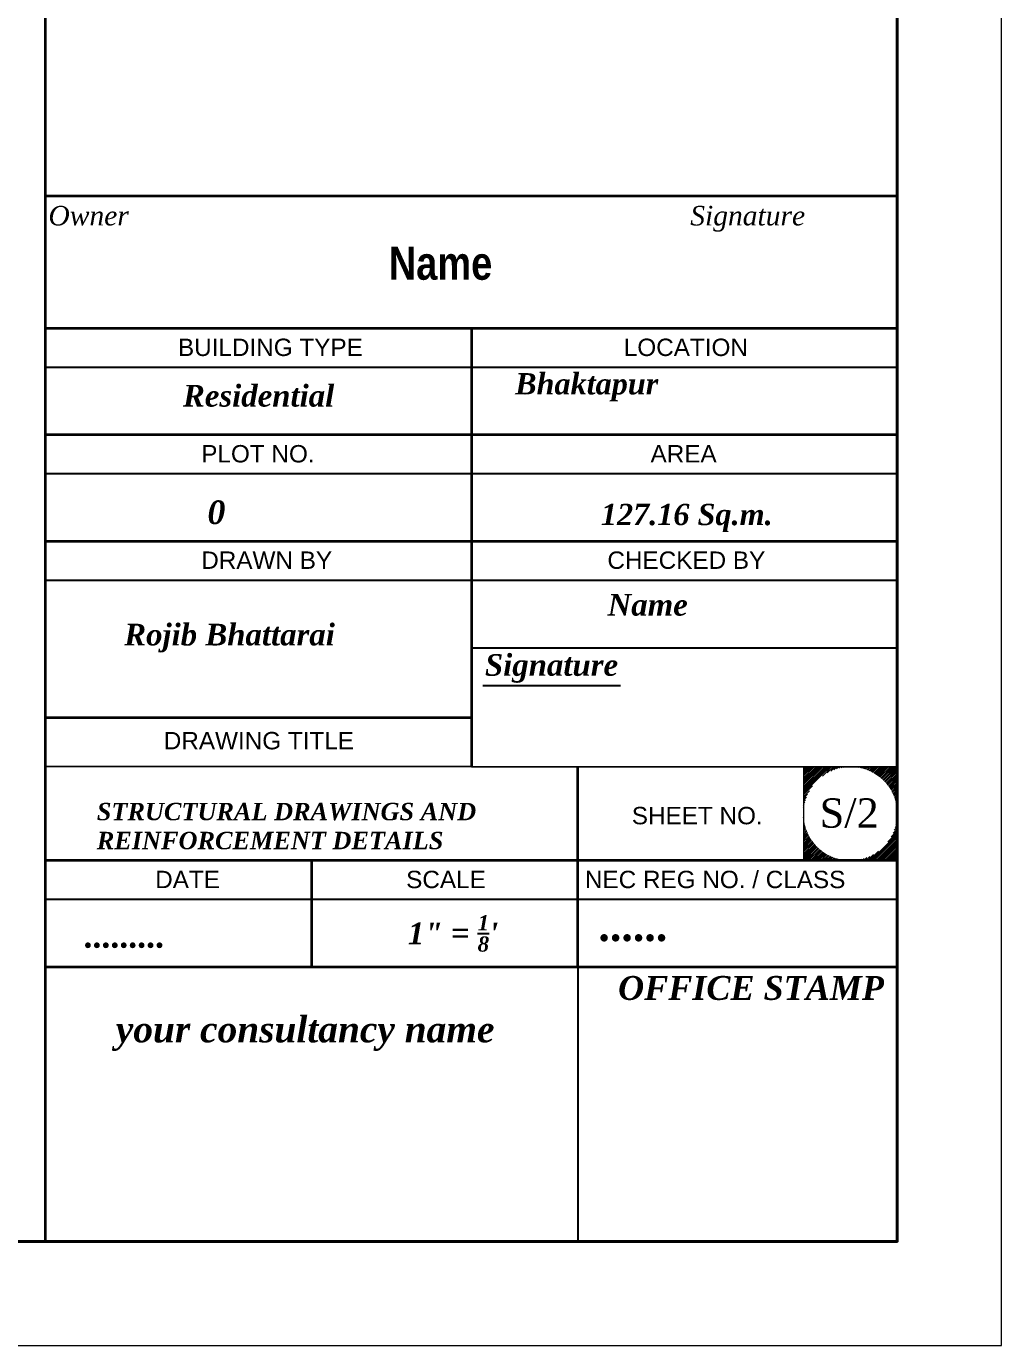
# Model space of a CAD drawing. Header units: inches. Extents: x 334224 to 340955, y 74691 to 79424.
# Drawn here: x 340506 to 340955, y 74691 to 75298 of the extents above; entities that cross this region are included whole.
import ezdxf

# ---------------------------------------------------------------- set-up
doc = ezdxf.new("R2010")
doc.units = ezdxf.units.IN
doc.header["$MEASUREMENT"] = 0
doc.linetypes.add('HIDDEN', pattern=[0.375, 0.25, -0.125])
doc.layers.get('Defpoints').update_dxf_attribs({"lineweight": 0})
for name, color, linetype, lineweight in [('base line', 201, 'Continuous', 40), ('elevation', 151, 'Continuous', 5), ('Wall', 20, 'Continuous', 35)]:
    doc.layers.add(name, color=color, linetype=linetype, lineweight=lineweight)
for name, color, linetype in [('elev', 1, 'Continuous'), ('HIDDENLINE', 1, 'HIDDEN'), ('SHEET B2', 7, 'Continuous'), ('text', 113, 'Continuous')]:
    doc.layers.add(name, color=color, linetype=linetype)
doc.styles.add('BLUE', font='')
doc.styles.add('Roman', font='times.ttf', dxfattribs={"height": 1})
doc.styles.get('BLUE').set_extended_font_data('BluePrint')

# ---------------------------------------------------------------- blocks, each defined once
blk = doc.blocks.new('Complete project')
at = {"color": 3, "lineweight": 20}
for p, q in [((340864.0202, 74957.49481), (340864.0202, 74914.29481)), ((340864.0202, 74957.24684), (340864.26817, 74957.49481)), ((340864.0202, 74956.45135), (340865.06366, 74957.49481)), ((340864.0202, 74955.65585), (340865.85916, 74957.49481)), ((340864.0202, 74954.86036), (340866.65465, 74957.49481)), ((340864.0202, 74954.06486), (340867.45015, 74957.49481)), ((340864.0202, 74953.26937), (340868.24564, 74957.49481)), ((340864.0202, 74952.47387), (340869.04114, 74957.49481)), ((340864.0202, 74951.67838), (340869.83663, 74957.49481)), ((340864.0202, 74950.88288), (340870.63213, 74957.49481)), ((340864.0202, 74950.08739), (340871.42762, 74957.49481)), ((340864.0202, 74949.29189), (340872.22312, 74957.49481)), ((340864.0202, 74948.49639), (340873.01861, 74957.49481)), ((340864.0202, 74947.7009), (340873.81411, 74957.49481)), ((340864.0202, 74946.9054), (340874.6096, 74957.49481)), ((340864.0202, 74946.10991), (340875.4051, 74957.49481)), ((340864.0202, 74945.31441), (340876.20059, 74957.49481)), ((340872.74634, 74953.24506), (340876.99609, 74957.49481)), ((340875.01356, 74954.71678), (340877.79158, 74957.49481)), ((340876.63467, 74955.5424), (340878.58708, 74957.49481)), ((340877.99824, 74956.11048), (340879.38258, 74957.49481)), ((340879.21001, 74956.52675), (340880.17807, 74957.49481)), ((340880.31752, 74956.83876), (340880.97357, 74957.49481)), ((340881.34706, 74957.07281), (340881.76906, 74957.49481)), ((340882.31505, 74957.2453), (340882.56456, 74957.49481)), ((340883.23251, 74957.36727), (340883.36005, 74957.49481)), ((340884.10731, 74957.44658), (340884.15555, 74957.49481)), ((340884.9453, 74957.48907), (340884.95104, 74957.49481)), ((340886.52776, 74957.48054), (340886.54203, 74957.49481)), ((340887.27859, 74957.43587), (340887.33753, 74957.49481)), ((340888.00572, 74957.36751), (340888.13302, 74957.49481)), ((340888.71108, 74957.27737), (340888.92852, 74957.49481)), ((340889.39627, 74957.16706), (340889.72401, 74957.49481)), ((340890.06264, 74957.03794), (340890.51951, 74957.49481)), ((340890.71137, 74956.89118), (340891.315, 74957.49481)), ((340891.34345, 74956.72776), (340892.1105, 74957.49481)), ((340891.95975, 74956.54856), (340892.90599, 74957.49481)), ((340892.56102, 74956.35434), (340893.70149, 74957.49481)), ((340893.14793, 74956.14575), (340894.49698, 74957.49481)), ((340893.72105, 74955.92338), (340895.29248, 74957.49481)), ((340894.2809, 74955.68773), (340896.08797, 74957.49481)), ((340894.82792, 74955.43926), (340896.88347, 74957.49481)), ((340895.36251, 74955.17835), (340897.67896, 74957.49481)), ((340895.88501, 74954.90536), (340898.47446, 74957.49481)), ((340896.39574, 74954.6206), (340899.26995, 74957.49481)), ((340896.89497, 74954.32433), (340900.06545, 74957.49481)), ((340897.38292, 74954.01678), (340900.86094, 74957.49481)), ((340897.8598, 74953.69817), (340901.65644, 74957.49481)), ((340898.32579, 74953.36866), (340902.45193, 74957.49481)), ((340898.78103, 74953.02841), (340903.24743, 74957.49481)), ((340899.22564, 74952.67752), (340904.04292, 74957.49481)), ((340899.65972, 74952.31611), (340904.83842, 74957.49481)), ((340900.08336, 74951.94425), (340905.63391, 74957.49481)), ((340900.49659, 74951.56199), (340906.42941, 74957.49481)), ((340900.89946, 74951.16936), (340907.2202, 74957.4901)), ((340901.29196, 74950.76637), (340907.2202, 74956.69461)), ((340901.6741, 74950.35302), (340907.2202, 74955.89911)), ((340902.04584, 74949.92926), (340907.2202, 74955.10362)), ((340902.40713, 74949.49505), (340907.2202, 74954.30812)), ((340902.75788, 74949.05031), (340907.2202, 74953.51263)), ((340903.09801, 74948.59495), (340907.2202, 74952.71713)), ((340903.42739, 74948.12883), (340907.2202, 74951.92164)), ((340903.74588, 74947.65182), (340907.2202, 74951.12614)), ((340864.0202, 74944.51892), (340868.26995, 74948.76866)), ((340864.0202, 74943.72342), (340866.79823, 74946.50145)), ((340864.0202, 74942.92793), (340865.97261, 74944.88034)), ((340904.05329, 74947.16374), (340907.2202, 74950.33065)), ((340904.34943, 74946.66438), (340907.2202, 74949.53515)), ((340904.63405, 74946.15351), (340907.2202, 74948.73966)), ((340904.9069, 74945.63086), (340907.2202, 74947.94416)), ((340905.16766, 74945.09613), (340907.2202, 74947.14867)), ((340905.41599, 74944.54896), (340907.2202, 74946.35317)), ((340905.65148, 74943.98896), (340907.2202, 74945.55768)), ((340905.8737, 74943.41568), (340907.2202, 74944.76218)), ((340864.0202, 74942.13243), (340865.40453, 74943.51676)), ((340864.0202, 74941.33694), (340864.98826, 74942.305)), ((340864.0202, 74940.54144), (340864.67625, 74941.19749)), ((340864.0202, 74939.74595), (340864.4422, 74940.16795)), ((340864.0202, 74938.95045), (340864.26971, 74939.19996)), ((340906.08212, 74942.8286), (340907.2202, 74943.96669)), ((340906.27617, 74942.22716), (340907.2202, 74943.17119)), ((340906.45518, 74941.61068), (340907.2202, 74942.3757)), ((340906.6184, 74940.97841), (340907.2202, 74941.5802)), ((340906.76497, 74940.32948), (340907.2202, 74940.78471)), ((340906.89387, 74939.66288), (340907.2202, 74939.98921)), ((340907.00395, 74938.97747), (340907.2202, 74939.19372)), ((340864.0202, 74938.15496), (340864.14774, 74938.2825)), ((340864.0202, 74937.35946), (340864.06843, 74937.4077)), ((340864.0202, 74936.56397), (340864.02594, 74936.56971)), ((340864.0202, 74934.97298), (340864.03447, 74934.98725)), ((340864.0202, 74934.17748), (340864.07914, 74934.23642)), ((340864.0202, 74933.38199), (340864.1475, 74933.50929)), ((340864.0202, 74932.58649), (340864.23764, 74932.80393)), ((340906.96897, 74932.57852), (340907.2202, 74932.82976)), ((340907.09148, 74933.49653), (340907.2202, 74933.62525)), ((340907.09384, 74938.27186), (340907.2202, 74938.39822)), ((340907.16193, 74937.54446), (340907.2202, 74937.60273)), ((340907.17126, 74934.3718), (340907.2202, 74934.42075)), ((340907.20631, 74936.79334), (340907.2202, 74936.80723)), ((340907.21415, 74935.21019), (340907.2202, 74935.21624)), ((340864.0202, 74931.791), (340864.34795, 74932.11874)), ((340864.0202, 74930.9955), (340864.47706, 74931.45237)), ((340864.0202, 74930.20001), (340864.62383, 74930.80364)), ((340864.0202, 74929.40451), (340864.78725, 74930.17156)), ((340864.0202, 74928.60902), (340864.96644, 74929.55526)), ((340864.0202, 74927.81352), (340865.16067, 74928.95399)), ((340864.0202, 74927.01803), (340865.36925, 74928.36708)), ((340864.0202, 74926.22253), (340865.59163, 74927.79396)), ((340864.0202, 74925.42704), (340865.82728, 74927.23411)), ((340864.0202, 74924.63154), (340866.07575, 74926.68709)), ((340895.04921, 74914.29481), (340907.2202, 74926.46579)), ((340902.94317, 74922.98425), (340907.2202, 74927.26129)), ((340904.42999, 74925.26657), (340907.2202, 74928.05678)), ((340905.25984, 74926.89192), (340907.2202, 74928.85228)), ((340905.83017, 74928.25774), (340907.2202, 74929.64777)), ((340906.24789, 74929.47096), (340907.2202, 74930.44327)), ((340906.56096, 74930.57952), (340907.2202, 74931.23876)), ((340906.79582, 74931.60988), (340907.2202, 74932.03426)), ((340864.0202, 74923.83605), (340866.33666, 74926.1525)), ((340864.0202, 74923.04055), (340866.60965, 74925.63)), ((340864.0202, 74922.24506), (340866.89441, 74925.11927)), ((340864.0202, 74921.44956), (340867.19068, 74924.62004)), ((340864.0202, 74920.65407), (340867.49823, 74924.13209)), ((340864.0202, 74919.85857), (340867.81684, 74923.65521)), ((340864.0202, 74919.06307), (340868.14635, 74923.18922)), ((340864.0202, 74918.26758), (340868.4866, 74922.73398)), ((340864.0202, 74917.47208), (340868.83748, 74922.28937)), ((340864.0202, 74916.67659), (340869.19889, 74921.85528)), ((340864.0202, 74915.88109), (340869.57076, 74921.43165)), ((340864.0202, 74915.0856), (340869.95302, 74921.01842)), ((340864.0249, 74914.29481), (340870.34565, 74920.61555)), ((340895.84471, 74914.29481), (340907.2202, 74925.6703)), ((340896.6402, 74914.29481), (340907.2202, 74924.8748)), ((340897.4357, 74914.29481), (340907.2202, 74924.07931)), ((340898.2312, 74914.29481), (340907.2202, 74923.28381)), ((340899.02669, 74914.29481), (340907.2202, 74922.48832)), ((340899.82219, 74914.29481), (340907.2202, 74921.69282)), ((340900.61768, 74914.29481), (340907.2202, 74920.89733)), ((340864.8204, 74914.29481), (340870.74864, 74920.22305)), ((340865.61589, 74914.29481), (340871.16199, 74919.84091)), ((340866.41139, 74914.29481), (340871.58575, 74919.46917)), ((340867.20689, 74914.29481), (340872.01996, 74919.10788)), ((340868.00238, 74914.29481), (340872.4647, 74918.75712)), ((340868.79788, 74914.29481), (340872.92006, 74918.41699)), ((340869.59337, 74914.29481), (340873.38618, 74918.08761)), ((340870.38887, 74914.29481), (340873.86319, 74917.76913)), ((340871.18436, 74914.29481), (340874.35127, 74917.46172)), ((340871.97986, 74914.29481), (340874.85063, 74917.16558)), ((340872.77535, 74914.29481), (340875.3615, 74916.88096)), ((340873.57085, 74914.29481), (340875.88415, 74916.60811)), ((340874.36634, 74914.29481), (340876.41888, 74916.34735)), ((340875.16184, 74914.29481), (340876.96605, 74916.09902)), ((340875.95733, 74914.29481), (340877.52605, 74915.86353)), ((340876.75283, 74914.29481), (340878.09933, 74915.64131)), ((340877.54832, 74914.29481), (340878.68641, 74915.43289)), ((340878.34382, 74914.29481), (340879.28785, 74915.23884)), ((340879.13931, 74914.29481), (340879.90433, 74915.05983)), ((340879.93481, 74914.29481), (340880.5366, 74914.8966)), ((340880.7303, 74914.29481), (340881.18553, 74914.75004)), ((340881.5258, 74914.29481), (340881.85213, 74914.62114)), ((340882.32129, 74914.29481), (340882.53754, 74914.51106)), ((340883.11679, 74914.29481), (340883.24315, 74914.42117)), ((340883.91228, 74914.29481), (340883.97055, 74914.35308)), ((340884.70778, 74914.29481), (340884.72167, 74914.3087)), ((340886.29877, 74914.29481), (340886.30481, 74914.30085)), ((340887.09426, 74914.29481), (340887.14321, 74914.34375)), ((340887.88976, 74914.29481), (340888.01848, 74914.42353)), ((340888.68525, 74914.29481), (340888.93649, 74914.54604)), ((340889.48075, 74914.29481), (340889.90513, 74914.71919)), ((340890.27624, 74914.29481), (340890.93549, 74914.95405)), ((340891.07174, 74914.29481), (340892.04405, 74915.26711)), ((340891.86723, 74914.29481), (340893.25727, 74915.68484)), ((340892.66273, 74914.29481), (340894.62309, 74916.25517)), ((340893.45822, 74914.29481), (340896.24844, 74917.08502)), ((340894.25372, 74914.29481), (340898.53075, 74918.57184)), ((340901.41318, 74914.29481), (340907.2202, 74920.10183)), ((340902.20867, 74914.29481), (340907.2202, 74919.30634)), ((340903.00417, 74914.29481), (340907.2202, 74918.51084)), ((340903.79966, 74914.29481), (340907.2202, 74917.71535)), ((340904.59516, 74914.29481), (340907.2202, 74916.91985)), ((340905.39065, 74914.29481), (340907.2202, 74916.12436)), ((340906.18615, 74914.29481), (340907.2202, 74915.32886)), ((340906.98164, 74914.29481), (340907.2202, 74914.53337))]:
    blk.add_line(p, q, dxfattribs=at)
at = {"layer": 'base line'}
blk.add_lwpolyline([(337924.5002, 76887.48119), (340907.2202, 76887.48119), (340907.2202, 74739.00119), (337924.5002, 74739.00119)], close=True, dxfattribs=at)
at = {"layer": 'Defpoints', "ltscale": 0.5}
blk.add_lwpolyline([(337780.5002, 74691.00119), (340955.2202, 74691.00119), (340955.2202, 76935.48119), (337780.5002, 76935.48119)], close=True, dxfattribs=at)
at = {"layer": 'elev', "ltscale": 0.5}
for p, q in [((340907.2202, 75141.3279), (340515.2202, 75141.3279)), ((340907.2202, 75092.3279), (340515.2202, 75092.3279)), ((340907.2202, 75043.3279), (340515.2202, 75043.3279)), ((340907.2202, 74896.3279), (340515.2202, 74896.3279))]:
    blk.add_line(p, q, dxfattribs=at)
at = {"layer": 'elevation', "ltscale": 0.5}
blk.add_line((340907.2202, 75159.29481), (340515.2202, 75159.29481), dxfattribs=at)
at = {"layer": 'HIDDENLINE', "linetype": 'ByBlock'}
for p, q in [((340711.2202, 75012.29481), (340907.2202, 75012.29481)), ((340716.42693, 74994.857), (340779.84434, 74994.857))]:
    blk.add_line(p, q, dxfattribs=at)
at = {"layer": 'HIDDENLINE', "color": 4, "linetype": 'ByBlock'}
for p, q in [((340515.2202, 74957.73807), (340907.2202, 74957.4901)), ((340760.2202, 74865.29481), (340760.2202, 74739.00119))]:
    blk.add_line(p, q, dxfattribs=at)
at = {"layer": 'SHEET B2', "color": 3, "lineweight": 20}
blk.add_line((340907.2202, 74914.29481), (340907.2202, 74957.49481), dxfattribs=at)
at = {"layer": 'Wall', "ltscale": 0.5}
for p, q in [((340515.2202, 74739.00119), (340515.2202, 76887.48119)), ((340515.2202, 75220.40717), (340907.2202, 75220.40717)), ((340907.2202, 75159.29481), (340515.2202, 75159.29481)), ((340711.2202, 75159.29481), (340711.2202, 74957.61409)), ((340907.2202, 75110.29481), (340515.2202, 75110.29481)), ((340907.2202, 75061.29481), (340515.2202, 75061.29481)), ((340711.2202, 74980.06724), (340515.2202, 74980.06724)), ((340760.2202, 74865.29481), (340760.2202, 74957.58309)), ((340907.2202, 74914.29481), (340515.2202, 74914.29481)), ((340637.7202, 74914.29481), (340637.7202, 74865.29481)), ((340907.2202, 74865.29481), (340515.2202, 74865.29481))]:
    blk.add_line(p, q, dxfattribs=at)
at = {"color": 3, "lineweight": 20, "style": 'Roman'}
blk.add_text('S/2', height=13.5, dxfattribs=at).set_placement((340871.48116, 74929.47167))
at = {"layer": 'text', "ltscale": 36, "style": 'BLUE'}
for s, insert, char_height, width, attachment_point in [('{\\fTimes New Roman|b0|i1|c0|p18;Owner}', (340516.58666, 75215.7367), 9, 72.6650059, 1), ('{\\fTimes New Roman|b0|i1|c0|p18;Signature}', (340811.93645, 75215.7367), 9, 40, 1), ('{\\fTechnicBold|b0|i0|c2|p2;Name}', (340697.03403, 75189.25971), 15.2624561, 412.1414926, 5), ('{\\fArial|b0|i0|c0|p34;BUILDING TYPE}', (340576.20662, 75154.62434), 8, 114.6381785, 1), ('{\\fArial|b0|i0|c0|p34;LOCATION}', (340781.36838, 75154.62434), 8, 88.4620831, 1), ('{\\fTimes New Roman|b1|i1|c0|p18;Bhaktapur}', (340731.34071, 75138.7505), 9.8115789, 183.7498813, 1), ('{\\fTimes New Roman|b1|i1|c0|p18;Residential}', (340578.48049, 75133.31995), 10, 88.5, 1), ('{\\fArial|b0|i0|c0|p34;PLOT NO.}', (340586.92476, 75105.62434), 8, 115.809648, 1), ('{\\fArial|b0|i0|c0|p34;AREA}', (340793.68082, 75105.62434), 8, 88.4620831, 1), ('{\\fTimes New Roman|b1|i1|c0|p18;0}', (340589.78129, 75080.14002), 10.9017544, 77.5895683, 1), ('{\\fTimes New Roman|b1|i1|c0|p18;127.16 Sq.m.}', (340770.82949, 75078.5694), 9.8115789, 100.2961404, 1), ('{\\fArial|b0|i0|c0|p34;DRAWN BY}', (340586.92476, 75056.62434), 8, 115.809648, 1), ('{\\fArial|b0|i0|c0|p34;CHECKED BY}', (340773.81942, 75056.62434), 8, 88.4620831, 1), ('{\\fTimes New Roman|b1|i1|c0|p18;Name}', (340792.35803, 75037.08623), 10, 156.1504907, 2), ('{\\fTimes New Roman|b1|i1|c0|p18;Rojib Bhattarai}', (340599.92978, 75023.35709), 10, 162.4317463, 2), ('{\\fTimes New Roman|b1|i1|c0|p18;Signature}', (340748.098, 75009.38075), 10, 156.1504907, 2), ('{\\fArial|b0|i0|c0|p34;DRAWING TITLE}', (340569.68323, 74973.53251), 8, 115.809648, 1), ('{\\fTimes New Roman|b1|i1|c0|p18; STRUCTURAL DRAWINGS AND\\P REINFORCEMENT DETAILS}', (340535.83126, 74940.89177), 8, 299, 1), ('{\\fArial|b0|i0|c0|p34;SHEET NO.}', (340785.04609, 74939.0257), 8, 88.4620831, 1), ('{\\fArial|b0|i0|c0|p34;DATE}', (340565.72775, 74909.62434), 8, 128.3953493, 1), ('{\\fArial|b0|i0|c0|p34;SCALE}', (340681.21526, 74909.62434), 8, 128.3953493, 1), ('{\\fArial|b0|i0|c0|p34;NEC REG NO. / CLASS }', (340763.48222, 74909.62434), 8, 143.2036472, 1), ('\\A1;{\\fTimes New Roman|b1|i1|c0|p18;1" = \\H0.7x;\\S1/8;\\H1.429x;\'}', (340682.01486, 74889.1892), 10, 129.7156473, 1), ('{\\fTimes New Roman|b1|i1|c0|p18;......}', (340770.43873, 74891.31486), 14, 129.7156473, 1), ('\\A1;{\\fTimes New Roman|b1|i1|c0|p18;.........}', (340533.32112, 74885.11094), 10.9017544, 141.4128127, 1), ('{\\fTimes New Roman|b1|i1|c0|p18;OFFICE STAMP}', (340839.90109, 74861.1711), 11, 130.6405479, 2), ('{\\fTimes New Roman|b1|i1|c0|p18;your consultancy name}', (340634.72311, 74842.61186), 12, 239.2250966, 2)]:
    blk.add_mtext(s, dxfattribs=dict(at, insert=insert, char_height=char_height, width=width, attachment_point=attachment_point))

msp = doc.modelspace()

# ---------------------------------------------------------------- block references
at = {"layer": 'Wall', "linetype": 'ByBlock'}
msp.add_blockref('Complete project', (0, 0), dxfattribs=at)

doc.saveas('drawing.dxf')
